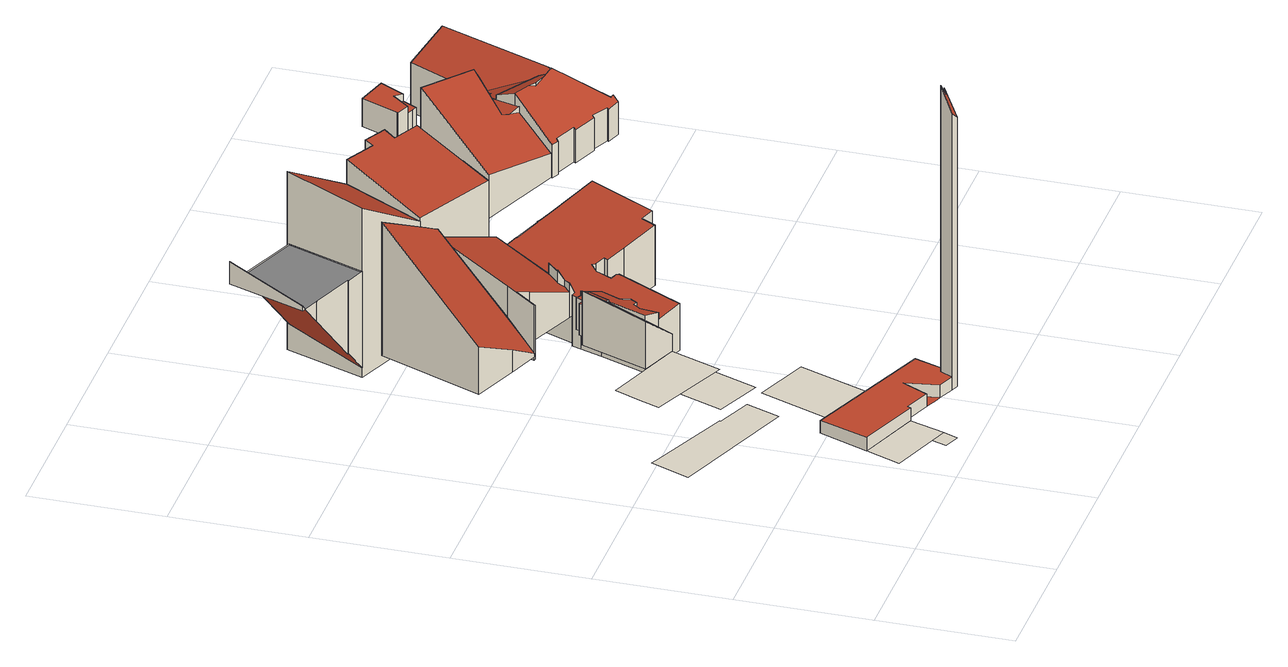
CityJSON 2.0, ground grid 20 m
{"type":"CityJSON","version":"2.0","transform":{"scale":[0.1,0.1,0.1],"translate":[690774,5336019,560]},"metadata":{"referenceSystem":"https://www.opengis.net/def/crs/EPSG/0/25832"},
"CityObjects":{
"building1":{"type":"Building","attributes":{"area_m2":55.53,"max_x":690797.88,"max_y":5336030,"min_x":690786.38,"min_y":5336021.5,"rf_extrusion_mode":"skip","rf_force_lod11":false,"rf_h_ground":566.38,"rf_h_pc_98p":0,"rf_h_roof_50p":0,"rf_h_roof_70p":0,"rf_h_roof_max":0,"rf_h_roof_min":0,"rf_is_glass_roof":false,"rf_nodata_frac":0.928,"rf_nodata_r":0,"rf_pc_select":"_HIGHEST_YET_INSUFFICIENT_COVERAGE","rf_pc_year":2026,"rf_pointcloud_unusable":true,"rf_pt_density":8.5,"rf_roof_planes":0,"rf_roof_type":"no points","rf_success":true,"rf_t_run":0,"source_file":"690_5336.gml"},"geometry":[{"type":"MultiSurface","lod":"0","boundaries":[[[0,1,2,3]]]}]},
"building2":{"type":"Building","attributes":{"area_m2":118.25,"max_x":690795.81,"max_y":5336057,"min_x":690774.81,"min_y":5336044,"rf_extrusion_mode":"skip","rf_force_lod11":false,"rf_h_ground":566.38,"rf_h_pc_98p":0,"rf_h_roof_50p":0,"rf_h_roof_70p":0,"rf_h_roof_max":0,"rf_h_roof_min":0,"rf_is_glass_roof":false,"rf_nodata_frac":0.964,"rf_nodata_r":0,"rf_pc_select":"_HIGHEST_YET_INSUFFICIENT_COVERAGE","rf_pc_year":2026,"rf_pointcloud_unusable":true,"rf_pt_density":4,"rf_roof_planes":0,"rf_roof_type":"no points","rf_success":true,"rf_t_run":0,"source_file":"690_5336.gml"},"geometry":[{"type":"MultiSurface","lod":"0","boundaries":[[[4,5,6,7,8,9,10]]]}]},
"building3":{"type":"Building","attributes":{"area_m2":5.8,"max_x":690795.94,"max_y":5336022.5,"min_x":690792.81,"min_y":5336019,"rf_extrusion_mode":"skip","rf_force_lod11":false,"rf_h_ground":566.38,"rf_h_pc_98p":0,"rf_h_roof_50p":0,"rf_h_roof_70p":0,"rf_h_roof_max":0,"rf_h_roof_min":0,"rf_is_glass_roof":false,"rf_nodata_frac":0.958,"rf_nodata_r":0,"rf_pc_select":"_HIGHEST_YET_INSUFFICIENT_COVERAGE","rf_pc_year":2026,"rf_pointcloud_unusable":true,"rf_pt_density":4,"rf_roof_planes":0,"rf_roof_type":"no points","rf_success":true,"rf_t_run":0,"source_file":"690_5336.gml"},"geometry":[{"type":"MultiSurface","lod":"0","boundaries":[[[0,11,12,13]]]}]},
"building4":{"type":"Building","attributes":{"area_m2":101.1,"max_x":690793.38,"max_y":5336063.5,"min_x":690778.38,"min_y":5336051.5,"rf_extrusion_mode":"skip","rf_force_lod11":false,"rf_h_ground":574.53,"rf_h_pc_98p":0,"rf_h_roof_50p":0,"rf_h_roof_70p":0,"rf_h_roof_max":0,"rf_h_roof_min":0,"rf_is_glass_roof":false,"rf_nodata_frac":0.96,"rf_nodata_r":0,"rf_pc_select":"_HIGHEST_YET_INSUFFICIENT_COVERAGE","rf_pc_year":2026,"rf_pointcloud_unusable":true,"rf_pt_density":4,"rf_roof_planes":0,"rf_roof_type":"no points","rf_success":true,"rf_t_run":0,"source_file":"690_5336.gml"},"geometry":[{"type":"MultiSurface","lod":"0","boundaries":[[[14,15,16,17,18]]]}]},
"building5":{"type":"Building","attributes":{"area_m2":160.46,"max_x":690811.12,"max_y":5336037.5,"min_x":690788.38,"min_y":5336023,"rf_extrusion_mode":"standard","rf_force_lod11":false,"rf_h_ground":566.38,"rf_h_pc_98p":0,"rf_h_roof_50p":566.42,"rf_h_roof_70p":568.22,"rf_h_roof_max":568.28,"rf_h_roof_min":566.38,"rf_is_glass_roof":false,"rf_nodata_frac":0.744,"rf_nodata_r":0,"rf_pc_select":"_HIGHEST_YET_INSUFFICIENT_COVERAGE","rf_pc_year":2026,"rf_pointcloud_unusable":false,"rf_pt_density":145.51,"rf_ridgelines":0,"rf_rmse_lod22":2.37,"rf_roof_planes":6,"rf_roof_type":"slanted","rf_success":true,"rf_t_run":12,"rf_volume_lod22":387.48,"source_file":"690_5336.gml"},"children":["building5-1"]},
"building5-1":{"type":"BuildingPart","parents":["building5"],"geometry":[{"type":"Solid","lod":"2.2","boundaries":[[[[19,20,21,22,23,24,25,26,27,28,29]],[[30,19,29,31]],[[31,29,28,32]],[[32,28,27,33]],[[34,35,23,22,36]],[[37,38,39,40]],[[41,42,38,37]],[[40,39,35,34]],[[36,22,21,42,41]],[[42,21,20,43]],[[44,24,23,35]],[[45,46,24,44]],[[33,27,26,47]],[[47,26,46,45]],[[43,20,19,30]],[[36,41,37,40,34]],[[46,26,25,24]],[[43,30,31,32,33,47,45,44,35,39,38,42]]]],"semantics":{"surfaces":[{"type":"GroundSurface"},{"type":"WallSurface","on_footprint_edge":true},{"type":"WallSurface","on_footprint_edge":false},{"type":"RoofSurface","rf_azimuth":171.28,"rf_h_roof_50p":611.14,"rf_h_roof_70p":611.94,"rf_h_roof_max":613.03,"rf_h_roof_min":610.05,"rf_slope":62.39},{"type":"RoofSurface","rf_azimuth":356.77,"rf_h_roof_50p":566.42,"rf_h_roof_70p":568.32,"rf_h_roof_max":568.37,"rf_h_roof_min":566.37,"rf_slope":0.913},{"type":"RoofSurface","rf_azimuth":35.39,"rf_h_roof_50p":568.33,"rf_h_roof_70p":568.37,"rf_h_roof_max":613.03,"rf_h_roof_min":568.21,"rf_slope":1.19}],"values":[[0,1,1,1,1,2,2,2,1,1,1,2,1,2,1,3,4,5]]}}]},
"building6":{"type":"Building","attributes":{"area_m2":212.73,"max_x":690792.81,"max_y":5336096.5,"min_x":690774.56,"min_y":5336076.5,"rf_extrusion_mode":"standard","rf_force_lod11":false,"rf_h_ground":574.71,"rf_h_pc_98p":0,"rf_h_roof_50p":580.42,"rf_h_roof_70p":580.92,"rf_h_roof_max":581.58,"rf_h_roof_min":578.58,"rf_is_glass_roof":false,"rf_nodata_frac":0.926,"rf_nodata_r":0,"rf_pc_select":"_HIGHEST_YET_INSUFFICIENT_COVERAGE","rf_pc_year":2026,"rf_pointcloud_unusable":false,"rf_pt_density":8.76,"rf_ridgelines":0,"rf_rmse_lod22":0.446,"rf_roof_planes":2,"rf_roof_type":"slanted","rf_success":true,"rf_t_run":2,"rf_volume_lod22":2291.71,"source_file":"690_5336.gml"},"children":["building6-1"]},
"building6-1":{"type":"BuildingPart","parents":["building6"],"geometry":[{"type":"Solid","lod":"2.2","boundaries":[[[[48,49,50,51,52,53,54,55]],[[56,53,52,57]],[[58,54,53,56]],[[59,55,54,58]],[[60,49,48,61]],[[57,52,51,62]],[[62,51,50,63]],[[63,50,49,60]],[[61,48,55,59]],[[61,59,58,56,57,62,63,60]]]],"semantics":{"surfaces":[{"type":"GroundSurface"},{"type":"WallSurface","on_footprint_edge":true},{"type":"RoofSurface","rf_azimuth":166.67,"rf_h_roof_50p":585.75,"rf_h_roof_70p":588.44,"rf_h_roof_max":595.8,"rf_h_roof_min":575.95,"rf_slope":44.45}],"values":[[0,1,1,1,1,1,1,1,1,2]]}}]},
"building7":{"type":"Building","attributes":{"area_m2":65.28,"max_x":690797.19,"max_y":5336071,"min_x":690787.69,"min_y":5336059,"rf_extrusion_mode":"standard","rf_force_lod11":false,"rf_h_ground":574.58,"rf_h_pc_98p":0,"rf_h_roof_50p":577.58,"rf_h_roof_70p":578.33,"rf_h_roof_max":578.88,"rf_h_roof_min":576.47,"rf_is_glass_roof":false,"rf_nodata_frac":0.873,"rf_nodata_r":0,"rf_pc_select":"_HIGHEST_YET_INSUFFICIENT_COVERAGE","rf_pc_year":2026,"rf_pointcloud_unusable":false,"rf_pt_density":19.27,"rf_ridgelines":0,"rf_rmse_lod22":1.39,"rf_roof_planes":2,"rf_roof_type":"slanted","rf_success":true,"rf_t_run":2,"rf_volume_lod22":368.63,"source_file":"690_5336.gml"},"children":["building7-1"]},
"building7-1":{"type":"BuildingPart","parents":["building7"],"geometry":[{"type":"Solid","lod":"2.2","boundaries":[[[[64,65,66,67]],[[68,64,67,69]],[[69,67,66,70]],[[70,66,65,71]],[[71,65,64,68]],[[71,68,69,70]]]],"semantics":{"surfaces":[{"type":"GroundSurface"},{"type":"WallSurface","on_footprint_edge":true},{"type":"RoofSurface","rf_azimuth":118.06,"rf_h_roof_50p":580.33,"rf_h_roof_70p":581.33,"rf_h_roof_max":583.19,"rf_h_roof_min":577.36,"rf_slope":38.32}],"values":[[0,1,1,1,1,2]]}}]},
"building8":{"type":"Building","attributes":{"area_m2":98.35,"max_x":690802.12,"max_y":5336063,"min_x":690790.44,"min_y":5336048.5,"rf_extrusion_mode":"skip","rf_force_lod11":false,"rf_h_ground":568.28,"rf_h_pc_98p":0,"rf_h_roof_50p":0,"rf_h_roof_70p":0,"rf_h_roof_max":0,"rf_h_roof_min":0,"rf_is_glass_roof":false,"rf_nodata_frac":0.913,"rf_nodata_r":0,"rf_pc_select":"_HIGHEST_YET_INSUFFICIENT_COVERAGE","rf_pc_year":2026,"rf_pointcloud_unusable":true,"rf_pt_density":22.35,"rf_roof_planes":0,"rf_roof_type":"no planes","rf_success":true,"rf_t_run":0,"source_file":"690_5336.gml"},"geometry":[{"type":"MultiSurface","lod":"0","boundaries":[[[72,73,74,75]]]}]},
"building9":{"type":"Building","attributes":{"area_m2":113.41,"max_x":690807.62,"max_y":5336048,"min_x":690794.75,"min_y":5336033,"rf_extrusion_mode":"skip","rf_force_lod11":false,"rf_h_ground":566.38,"rf_h_pc_98p":0,"rf_h_roof_50p":0,"rf_h_roof_70p":0,"rf_h_roof_max":0,"rf_h_roof_min":0,"rf_is_glass_roof":false,"rf_nodata_frac":0.916,"rf_nodata_r":0,"rf_pc_select":"_HIGHEST_YET_INSUFFICIENT_COVERAGE","rf_pc_year":2026,"rf_pointcloud_unusable":true,"rf_pt_density":29.37,"rf_roof_planes":0,"rf_roof_type":"no planes","rf_success":true,"rf_t_run":0,"source_file":"690_5336.gml"},"geometry":[{"type":"MultiSurface","lod":"0","boundaries":[[[76,77,78,79]]]}]},
"building10":{"type":"Building","attributes":{"area_m2":12.14,"max_x":690798.31,"max_y":5336073,"min_x":690793.38,"min_y":5336069,"rf_extrusion_mode":"standard","rf_force_lod11":false,"rf_h_ground":574.53,"rf_h_pc_98p":0,"rf_h_roof_50p":578.88,"rf_h_roof_70p":578.92,"rf_h_roof_max":578.92,"rf_h_roof_min":578.72,"rf_is_glass_roof":false,"rf_nodata_frac":0.812,"rf_nodata_r":0,"rf_pc_select":"_HIGHEST_YET_INSUFFICIENT_COVERAGE","rf_pc_year":2026,"rf_pointcloud_unusable":false,"rf_pt_density":18.22,"rf_ridgelines":0,"rf_rmse_lod22":0.0781,"rf_roof_planes":1,"rf_roof_type":"slanted","rf_success":true,"rf_t_run":1,"rf_volume_lod22":56.22,"source_file":"690_5336.gml"},"children":["building10-1"]},
"building10-1":{"type":"BuildingPart","parents":["building10"],"geometry":[{"type":"Solid","lod":"2.2","boundaries":[[[[80,81,82,83,84,85]],[[86,80,85,87]],[[87,85,84,88]],[[88,84,83,89]],[[89,83,82,90]],[[90,82,81,91]],[[91,81,80,86]],[[91,86,87,88,89,90]]]],"semantics":{"surfaces":[{"type":"GroundSurface"},{"type":"WallSurface","on_footprint_edge":true},{"type":"RoofSurface","rf_azimuth":136.53,"rf_h_roof_50p":579.21,"rf_h_roof_70p":579.33,"rf_h_roof_max":579.51,"rf_h_roof_min":578.87,"rf_slope":9.34}],"values":[[0,1,1,1,1,1,1,2]]}}]},
"building11":{"type":"Building","attributes":{"area_m2":177.84,"max_x":690805,"max_y":5336092,"min_x":690786.44,"min_y":5336074.5,"rf_extrusion_mode":"standard","rf_force_lod11":false,"rf_h_ground":574.22,"rf_h_pc_98p":0,"rf_h_roof_50p":579.03,"rf_h_roof_70p":579.72,"rf_h_roof_max":580.33,"rf_h_roof_min":578.47,"rf_h_roof_ridge":578.77,"rf_is_glass_roof":false,"rf_nodata_frac":0.768,"rf_nodata_r":0,"rf_pc_select":"_HIGHEST_YET_INSUFFICIENT_COVERAGE","rf_pc_year":2026,"rf_pointcloud_unusable":false,"rf_pt_density":69.72,"rf_ridgelines":1,"rf_rmse_lod22":1.86,"rf_roof_planes":11,"rf_roof_type":"slanted","rf_success":true,"rf_t_run":11,"rf_volume_lod22":1481.43,"source_file":"690_5336.gml"},"children":["building11-1"]},
"building11-1":{"type":"BuildingPart","parents":["building11"],"geometry":[{"type":"Solid","lod":"2.2","boundaries":[[[[92,93,94,95,96,97,98,99,100,101]],[[102,92,101,103]],[[103,101,100,104]],[[105,98,97,106]],[[107,99,98,105]],[[108,94,93,109,110]],[[104,100,99,107]],[[111,112,95,94,108]],[[106,97,96,113]],[[113,96,95,112]],[[114,115,116,117]],[[110,109,115,114]],[[118,119,112,111]],[[117,116,119,118]],[[109,93,92,102]],[[117,118,111,108,110,114]],[[109,102,103,104,107,105,106,113,112,119,116,115]]]],"semantics":{"surfaces":[{"type":"GroundSurface"},{"type":"WallSurface","on_footprint_edge":true},{"type":"WallSurface","on_footprint_edge":false},{"type":"RoofSurface","rf_azimuth":133.46,"rf_h_roof_50p":579.42,"rf_h_roof_70p":580.01,"rf_h_roof_max":580.7,"rf_h_roof_min":578.06,"rf_slope":62.5},{"type":"RoofSurface","rf_azimuth":142.9,"rf_h_roof_50p":582.7,"rf_h_roof_70p":583.91,"rf_h_roof_max":587.51,"rf_h_roof_min":578.31,"rf_slope":28.73}],"values":[[0,1,1,1,1,1,1,1,1,1,2,2,2,2,1,3,4]]}}]},
"building12":{"type":"Building","attributes":{"area_m2":165.88,"max_x":690801.81,"max_y":5336120.5,"min_x":690784.88,"min_y":5336104,"rf_extrusion_mode":"standard","rf_force_lod11":false,"rf_h_ground":577.53,"rf_h_pc_98p":0,"rf_h_roof_50p":0,"rf_h_roof_70p":0,"rf_h_roof_max":0,"rf_h_roof_min":0,"rf_is_glass_roof":false,"rf_nodata_frac":0.901,"rf_nodata_r":0,"rf_pc_select":"_HIGHEST_YET_INSUFFICIENT_COVERAGE","rf_pc_year":2026,"rf_pointcloud_unusable":false,"rf_pt_density":41.33,"rf_ridgelines":0,"rf_rmse_lod22":1.76,"rf_roof_planes":1,"rf_roof_type":"slanted","rf_success":true,"rf_t_run":2,"rf_volume_lod22":-978.15,"source_file":"690_5336.gml"},"children":["building12-1"]},
"building12-1":{"type":"BuildingPart","parents":["building12"],"geometry":[{"type":"MultiSurface","lod":"2.2","boundaries":[[[120,121,122,123,124,125,126]],[[120,127,128,121]],[[129,122,130]],[[121,128,130]],[[131,123,122,129]],[[132,124,133]],[[123,131,133]],[[126,134,127,120]],[[125,135,134,126]],[[124,132,135,125]],[[135,132,133,131,129,130,128,127,134]]],"semantics":{"surfaces":[{"type":"GroundSurface"},{"type":"WallSurface","on_footprint_edge":true},{"type":"RoofSurface","rf_azimuth":120.88,"rf_h_roof_50p":571.81,"rf_h_roof_70p":575.05,"rf_h_roof_max":581.15,"rf_h_roof_min":562.49,"rf_slope":50.42}],"values":[0,1,1,1,1,1,1,1,1,1,2]}}]},
"building13":{"type":"Building","attributes":{"area_m2":359.8,"max_x":690824.88,"max_y":5336087.5,"min_x":690795,"min_y":5336060.5,"rf_extrusion_mode":"standard","rf_force_lod11":false,"rf_h_ground":569.47,"rf_h_pc_98p":0,"rf_h_roof_50p":578.22,"rf_h_roof_70p":578.47,"rf_h_roof_max":579.67,"rf_h_roof_min":577.53,"rf_is_glass_roof":false,"rf_nodata_frac":0.707,"rf_nodata_r":0,"rf_pc_select":"_HIGHEST_YET_INSUFFICIENT_COVERAGE","rf_pc_year":2026,"rf_pointcloud_unusable":false,"rf_pt_density":56.55,"rf_ridgelines":0,"rf_rmse_lod22":1.1,"rf_roof_planes":23,"rf_roof_type":"slanted","rf_success":true,"rf_t_run":25,"rf_volume_lod22":3284.11,"source_file":"690_5336.gml"},"children":["building13-1"]},
"building13-1":{"type":"BuildingPart","parents":["building13"],"geometry":[{"type":"Solid","lod":"2.2","boundaries":[[[[136,137,138,139,140,141,142,143,144,145,146,147,148,149,150,151,152,153,154,155,156,157,158,159,160,161,162]],[[163,140,139,164]],[[165,141,140,163]],[[166,148,147,167]],[[168,149,148,166]],[[169,145,144,170]],[[171,146,145,169]],[[167,147,146,171]],[[172,143,142,173]],[[173,142,141,165]],[[170,144,143,172]],[[174,157,156,175]],[[176,177,178,179]],[[180,160,159,181]],[[181,159,158,182]],[[175,156,155,183]],[[183,155,154,184]],[[184,154,153,185]],[[185,153,152,186]],[[187,161,160,180]],[[188,150,149,168]],[[189,151,150,188]],[[186,152,151,189]],[[179,178,190,191]],[[192,137,136,193]],[[164,139,138,190]],[[182,158,157,174]],[[191,190,138,137,192]],[[194,195,196,197]],[[197,196,198,199]],[[195,162,161,187]],[[193,136,162,195,194]],[[199,198,200,201]],[[201,200,202,203]],[[203,202,177,176]],[[203,176,179,191,192,193,194,197,199,201]],[[177,202,200,198,196,195,187,180,181,182,174,175,183,184,185,186,189,188,168,166,167,171,169,170,172,173,165,163,164,190,178]]]],"semantics":{"surfaces":[{"type":"GroundSurface"},{"type":"WallSurface","on_footprint_edge":true},{"type":"WallSurface","on_footprint_edge":false},{"type":"RoofSurface","rf_azimuth":110.72,"rf_h_roof_50p":578.17,"rf_h_roof_70p":578.36,"rf_h_roof_max":578.65,"rf_h_roof_min":577.37,"rf_slope":16.61},{"type":"RoofSurface","rf_azimuth":237.21,"rf_h_roof_50p":578.8,"rf_h_roof_70p":579.18,"rf_h_roof_max":580.31,"rf_h_roof_min":576.63,"rf_slope":6.6}],"values":[[0,1,1,1,1,1,1,1,1,1,1,1,2,1,1,1,1,1,1,1,1,1,1,2,1,1,1,1,2,2,1,1,2,2,2,3,4]]}}]},
"building14":{"type":"Building","attributes":{"area_m2":167.84,"max_x":690814.25,"max_y":5336116,"min_x":690797.38,"min_y":5336099.5,"rf_extrusion_mode":"standard","rf_force_lod11":false,"rf_h_ground":560.78,"rf_h_pc_98p":0,"rf_h_roof_50p":0,"rf_h_roof_70p":0,"rf_h_roof_max":0,"rf_h_roof_min":0,"rf_is_glass_roof":false,"rf_nodata_frac":0.859,"rf_nodata_r":0,"rf_pc_select":"_HIGHEST_YET_INSUFFICIENT_COVERAGE","rf_pc_year":2026,"rf_pointcloud_unusable":false,"rf_pt_density":41.39,"rf_ridgelines":0,"rf_rmse_lod22":3.51,"rf_roof_planes":3,"rf_roof_type":"slanted","rf_success":true,"rf_t_run":3,"rf_volume_lod22":3903.32,"source_file":"690_5336.gml"},"children":["building14-1"]},
"building14-1":{"type":"BuildingPart","parents":["building14"],"geometry":[{"type":"Solid","lod":"2.2","boundaries":[[[[204,205,206,207]],[[208,205,204,209]],[[209,204,207,210]],[[211,206,205,208]],[[210,207,206,211]],[[210,211,208,209]]]],"semantics":{"surfaces":[{"type":"GroundSurface"},{"type":"WallSurface","on_footprint_edge":true},{"type":"RoofSurface","rf_azimuth":120.8,"rf_h_roof_50p":584.13,"rf_h_roof_70p":585.81,"rf_h_roof_max":588.97,"rf_h_roof_min":579.41,"rf_slope":32.11}],"values":[[0,1,1,1,1,2]]}}]},
"building15":{"type":"Building","attributes":{"area_m2":195.93,"max_x":690828.19,"max_y":5336111,"min_x":690809.56,"min_y":5336094,"rf_extrusion_mode":"standard","rf_force_lod11":false,"rf_h_ground":568.88,"rf_h_pc_98p":0,"rf_h_roof_50p":0,"rf_h_roof_70p":0,"rf_h_roof_max":0,"rf_h_roof_min":0,"rf_is_glass_roof":false,"rf_nodata_frac":0.841,"rf_nodata_r":0,"rf_pc_select":"_HIGHEST_YET_INSUFFICIENT_COVERAGE","rf_pc_year":2026,"rf_pointcloud_unusable":false,"rf_pt_density":23.46,"rf_ridgelines":0,"rf_rmse_lod22":1.28,"rf_roof_planes":6,"rf_roof_type":"slanted","rf_success":true,"rf_t_run":4,"rf_volume_lod22":2494.42,"source_file":"690_5336.gml"},"children":["building15-1"]},
"building15-1":{"type":"BuildingPart","parents":["building15"],"geometry":[{"type":"Solid","lod":"2.2","boundaries":[[[[212,213,214,215,216,217,218,219]],[[220,218,217,221]],[[222,219,218,220]],[[221,217,216,223]],[[223,216,215,224]],[[225,213,212,226]],[[224,215,214,227]],[[227,214,213,225]],[[226,212,219,222]],[[226,222,220,221,223,224,227,225]]]],"semantics":{"surfaces":[{"type":"GroundSurface"},{"type":"WallSurface","on_footprint_edge":true},{"type":"RoofSurface","rf_azimuth":188.04,"rf_h_roof_50p":581.69,"rf_h_roof_70p":582.62,"rf_h_roof_max":584.48,"rf_h_roof_min":578.86,"rf_slope":20.1}],"values":[[0,1,1,1,1,1,1,1,1,2]]}}]},
"building16":{"type":"Building","attributes":{"area_m2":160.98,"max_x":690840.81,"max_y":5336104.5,"min_x":690823.75,"min_y":5336088.5,"rf_extrusion_mode":"standard","rf_force_lod11":false,"rf_h_ground":572.72,"rf_h_pc_98p":0,"rf_h_roof_50p":581.28,"rf_h_roof_70p":581.38,"rf_h_roof_max":581.78,"rf_h_roof_min":577.22,"rf_h_roof_ridge":581.19,"rf_is_glass_roof":false,"rf_nodata_frac":0.585,"rf_nodata_r":0,"rf_pc_select":"_HIGHEST_YET_INSUFFICIENT_COVERAGE","rf_pc_year":2026,"rf_pointcloud_unusable":false,"rf_pt_density":83.33,"rf_ridgelines":1,"rf_rmse_lod22":3.05,"rf_roof_planes":15,"rf_roof_type":"slanted","rf_success":true,"rf_t_run":13,"rf_volume_lod22":1591.89,"source_file":"690_5336.gml"},"children":["building16-1"]},
"building16-1":{"type":"BuildingPart","parents":["building16"],"geometry":[{"type":"Solid","lod":"2.2","boundaries":[[[[228,229,230,231,232,233,234]],[[235,231,230,236]],[[236,230,229,237]],[[238,228,234,239]],[[240,235,241,242]],[[239,234,233,243]],[[244,245,246]],[[247,248,246]],[[243,233,232,244]],[[245,244,232,231,235,240]],[[248,247,242,249]],[[250,237,229,228,238]],[[249,242,241,237,250]],[[242,247,246,245,240]],[[249,250,238,239,243,244,246,248]],[[237,241,235,236]]]],"semantics":{"surfaces":[{"type":"GroundSurface"},{"type":"WallSurface","on_footprint_edge":true},{"type":"WallSurface","on_footprint_edge":false},{"type":"RoofSurface","rf_azimuth":311.65,"rf_h_roof_50p":581.55,"rf_h_roof_70p":581.67,"rf_h_roof_max":585.79,"rf_h_roof_min":581.26,"rf_slope":9.71},{"type":"RoofSurface","rf_azimuth":186.1,"rf_h_roof_50p":582.84,"rf_h_roof_70p":585.02,"rf_h_roof_max":589.17,"rf_h_roof_min":577.04,"rf_slope":40.45},{"type":"RoofSurface","rf_azimuth":340.68,"rf_h_roof_50p":580.81,"rf_h_roof_70p":580.93,"rf_h_roof_max":581.39,"rf_h_roof_min":580.56,"rf_slope":21.03}],"values":[[0,1,1,1,2,1,2,2,1,1,2,1,2,3,4,5]]}}]},
"building17":{"type":"Building","attributes":{"area_m2":28.83,"max_x":690843.75,"max_y":5336116,"min_x":690836.75,"min_y":5336109,"rf_extrusion_mode":"standard","rf_force_lod11":false,"rf_h_ground":574.88,"rf_h_pc_98p":0,"rf_h_roof_50p":578.22,"rf_h_roof_70p":579.28,"rf_h_roof_max":579.28,"rf_h_roof_min":578.17,"rf_is_glass_roof":false,"rf_nodata_frac":0.579,"rf_nodata_r":0,"rf_pc_select":"_HIGHEST_YET_INSUFFICIENT_COVERAGE","rf_pc_year":2026,"rf_pointcloud_unusable":false,"rf_pt_density":69.58,"rf_ridgelines":0,"rf_rmse_lod22":0.374,"rf_roof_planes":3,"rf_roof_type":"multiple horizontal","rf_success":true,"rf_t_run":5,"rf_volume_lod22":121.96,"source_file":"690_5336.gml"},"children":["building17-1"]},
"building17-1":{"type":"BuildingPart","parents":["building17"],"geometry":[{"type":"Solid","lod":"2.2","boundaries":[[[[251,252,253,254,255,256,257,258]],[[259,251,258,260]],[[261,262,263,264]],[[265,266,262,261]],[[267,253,252,263]],[[268,257,256,269]],[[260,258,257,268]],[[269,256,255,266,265]],[[270,254,253,267]],[[266,255,254,270]],[[264,263,252,251,259]],[[266,270,267,263,262]],[[264,259,260,268,269,265,261]]]],"semantics":{"surfaces":[{"type":"GroundSurface"},{"type":"WallSurface","on_footprint_edge":true},{"type":"WallSurface","on_footprint_edge":false},{"type":"RoofSurface","rf_azimuth":10.29,"rf_h_roof_50p":578.23,"rf_h_roof_70p":578.23,"rf_h_roof_max":579.28,"rf_h_roof_min":578.21,"rf_slope":0.664},{"type":"RoofSurface","rf_azimuth":90,"rf_h_roof_50p":579.28,"rf_h_roof_70p":579.28,"rf_h_roof_max":579.28,"rf_h_roof_min":579.28,"rf_slope":0}],"values":[[0,1,2,2,1,1,1,1,1,1,1,3,4]]}}]},
"building18":{"type":"Building","attributes":{"area_m2":337.88,"max_x":690859.69,"max_y":5336112,"min_x":690836.62,"min_y":5336083,"rf_extrusion_mode":"standard","rf_force_lod11":false,"rf_h_ground":572.67,"rf_h_pc_98p":0,"rf_h_roof_50p":581.62,"rf_h_roof_70p":582.38,"rf_h_roof_max":583.53,"rf_h_roof_min":578.38,"rf_h_roof_ridge":583.6,"rf_is_glass_roof":false,"rf_nodata_frac":0.00074,"rf_nodata_r":0,"rf_pc_select":"PREFERRED_AND_LATEST","rf_pc_year":2026,"rf_pointcloud_unusable":false,"rf_pt_density":1197.84,"rf_ridgelines":8,"rf_rmse_lod22":1.48,"rf_roof_planes":36,"rf_roof_type":"slanted","rf_success":true,"rf_t_run":176,"rf_volume_lod22":2909.68,"source_file":"690_5336.gml"},"children":["building18-1"]},
"building18-1":{"type":"BuildingPart","parents":["building18"],"geometry":[{"type":"Solid","lod":"2.2","boundaries":[[[[271,272,273,274,275,276,277,278,230,279,280,281,282,283,284,285,286,287,288,289,290,291,292,293,294,295,296,297,298]],[[299,300,278,277,301]],[[302,285,284,303]],[[304,286,285,302]],[[303,284,283,305]],[[306,282,281,307]],[[305,283,282,306]],[[308,309,310]],[[311,272,271,312]],[[312,271,298,313]],[[314,279,230,315]],[[316,280,279,314]],[[317,276,275,318]],[[318,275,274,319]],[[319,274,273,320]],[[315,230,278,300]],[[320,273,272,311]],[[321,296,295,322]],[[313,298,297,323]],[[324,325,326]],[[322,295,294,325,324]],[[327,328,307,329]],[[323,297,296,321]],[[330,291,290,331]],[[331,290,289,332]],[[333,293,292,334]],[[334,292,291,330]],[[332,289,288,335]],[[336,337,338,339,340]],[[309,308,337,336]],[[335,288,287,341]],[[342,343,300,299]],[[341,287,286,304]],[[325,294,293,333]],[[301,277,276,317]],[[329,307,281,280,316,344]],[[344,316,328,327]],[[345,346,347]],[[340,339,348]],[[346,345,348]],[[339,338,343,342]],[[336,326,325,333,334,330,331,332,335,341,304,302,303,305,310,309]],[[340,348,345,347,301,317,318,319,320,311,312,313,323,321,322,324,326,336]],[[344,327,329]],[[328,316,314,315,300,343]],[[339,342,299,301,347,346,348]],[[343,338,337,308,310,305,306,307,328]]]],"semantics":{"surfaces":[{"type":"GroundSurface"},{"type":"WallSurface","on_footprint_edge":true},{"type":"WallSurface","on_footprint_edge":false},{"type":"RoofSurface","rf_azimuth":111.44,"rf_h_roof_50p":580.82,"rf_h_roof_70p":581.93,"rf_h_roof_max":583.77,"rf_h_roof_min":577.63,"rf_slope":42.13},{"type":"RoofSurface","rf_azimuth":200.44,"rf_h_roof_50p":580.6,"rf_h_roof_70p":581.76,"rf_h_roof_max":583.9,"rf_h_roof_min":577.98,"rf_slope":41.81},{"type":"RoofSurface","rf_azimuth":148.66,"rf_h_roof_50p":581.28,"rf_h_roof_70p":581.28,"rf_h_roof_max":581.56,"rf_h_roof_min":581.28,"rf_slope":47.03},{"type":"RoofSurface","rf_azimuth":19.24,"rf_h_roof_50p":581.56,"rf_h_roof_70p":581.83,"rf_h_roof_max":582.85,"rf_h_roof_min":580.59,"rf_slope":19.22},{"type":"RoofSurface","rf_azimuth":26.71,"rf_h_roof_50p":583.04,"rf_h_roof_70p":583.23,"rf_h_roof_max":583.86,"rf_h_roof_min":582.28,"rf_slope":23.09},{"type":"RoofSurface","rf_azimuth":291.08,"rf_h_roof_50p":582.07,"rf_h_roof_70p":582.68,"rf_h_roof_max":583.9,"rf_h_roof_min":580.13,"rf_slope":25.41}],"values":[[0,1,1,1,1,1,1,2,1,1,1,1,1,1,1,1,1,1,1,2,1,2,1,1,1,1,1,1,2,2,1,2,1,1,1,1,2,2,2,2,2,3,4,5,6,7,8]]}}]}
},
"vertices":[
[220,24,64],[238,76,64],[144,110,64],[124,59,64],
[8,324,64],[199,251,64],[218,301,64],[164,323,64],[165,325,64],[44,376,64],[31,382,64],
[196,33,64],[188,11,64],[211,2,64],
[44,376,145],[165,325,145],[194,400,145],[72,445,145],[55,405,145],
[173,185,64],[371,108,64],[354,62,64],[345,41,64],[334,45,64],[309,55,64],[302,57,64],[281,66,64],[241,81,64],[239,76,64],[144,111,64],[173,185,83],[144,111,85],[239,76,84],[241,81,84],[334,45,498],[334,45,84],[345,41,487],[350,55,512],[350,55,83],[346,65,83],[346,65,533],[354,62,525],[354,62,83],[371,108,82],[309,55,84],[302,105,83],[302,105,63],[281,66,84],
[71,775,147],[163,740,147],[183,732,147],[188,730,147],[143,619,147],[124,575,147],[78,592,147],[6,619,147],[124,575,153],[143,619,192],[78,592,181],[6,619,222],[163,740,302],[71,775,357],[188,730,287],[183,732,290],
[194,400,146],[137,421,146],[175,522,146],[232,501,146],[194,400,173],[232,501,184],[175,522,231],[137,421,220],
[235,294,83],[281,415,83],[210,442,83],[164,323,83],
[291,139,64],[336,259,64],[254,291,64],[208,171,64],
[232,501,145],[194,515,145],[201,534,145],[211,531,145],[215,542,145],[243,532,145],[232,501,188],[243,532,190],[215,542,195],[211,531,194],[201,534,195],[194,515,194],
[310,683,142],[276,599,142],[259,557,142],[248,561,142],[165,594,142],[139,604,142],[126,574,142],[124,575,142],[143,619,142],[188,730,142],[310,683,214],[188,730,275],[143,619,241],[126,574,227],[139,604,236],[124,575,228],[259,557,175],[276,599,189],[276,599,206],[248,561,196],[248,561,181],[165,594,223],[263,583,203],[263,583,186],[259,581,187],[259,581,207],[261,572,191],[261,572,181],
[205,862,175],[140,887,175],[109,898,175],[152,1014,175],[278,966,175],[234,850,175],[205,861,175],[205,862,60],[140,887,143],[109,898,183],[115,896,175],[152,1014,210],[278,966,49],[179,1004,175],[205,861,60],[234,850,23],
[210,443,95],[236,512,95],[248,545,95],[253,559,95],[259,557,95],[310,683,95],[352,667,95],[352,666,95],[395,649,95],[396,650,95],[401,647,95],[423,638,95],[509,605,95],[471,509,95],[449,517,95],[440,496,95],[376,522,95],[344,535,95],[347,541,95],[330,548,95],[327,553,95],[315,543,95],[306,519,95],[316,515,95],[318,511,95],[281,415,95],[237,432,95],[259,557,176],[253,559,175],[310,683,189],[509,605,203],[423,638,197],[471,509,193],[396,650,195],[395,649,195],[401,647,195],[352,666,192],[352,667,192],[315,543,180],[327,553,182],[255,492,178],[255,492,171],[270,522,175],[270,522,177],[318,511,179],[316,515,179],[306,519,178],[330,548,182],[347,541,183],[344,535,183],[376,522,185],[281,415,169],[449,517,192],[440,496,190],[248,545,174],[248,545,186],[236,512,186],[210,443,186],[237,432,177],[237,432,166],[235,458,167],[235,458,180],[247,470,169],[247,470,178],[258,469,170],[258,469,175],[266,480,172],[266,480,174],
[355,803,8],[234,850,8],[279,969,8],[403,921,8],[234,850,274],[355,803,193],[403,921,206],[279,969,288],
[497,748,89],[355,803,89],[403,921,89],[457,900,89],[461,912,89],[501,896,89],[494,880,89],[542,862,89],[494,880,234],[501,896,241],[542,862,230],[461,912,244],[457,900,240],[355,803,199],[497,748,187],[403,921,245],
[539,856,127],[650,813,127],[668,806,127],[664,794,127],[647,748,127],[627,697,127],[497,748,127],[664,794,213],[668,806,209],[650,813,204],[539,856,292],[497,748,196],[664,794,216],[644,804,207],[644,804,212],[627,697,165],[647,748,210],[647,748,219],[630,756,216],[617,764,213],[617,764,220],[644,804,257],[650,813,265],
[698,958,149],[678,921,149],[666,899,149],[658,902,149],[648,906,149],[627,913,149],[628,915,149],[651,971,149],[698,958,193],[651,971,193],[669,932,193],[669,932,182],[678,921,182],[678,921,193],[648,906,193],[648,906,182],[666,899,182],[628,915,193],[627,913,193],[658,902,182],
[713,661,127],[674,676,127],[675,679,127],[639,693,127],[637,690,127],[626,695,127],[649,755,127],[660,784,127],[685,799,127],[687,805,127],[695,822,127],[743,929,127],[800,901,127],[855,875,127],[857,874,127],[855,869,127],[847,872,127],[814,789,127],[816,788,127],[799,745,127],[801,745,127],[766,657,127],[770,655,127],[767,650,127],[764,642,127],[742,649,127],[742,651,127],[714,664,127],[660,784,224],[660,784,218],[649,755,237],[857,874,178],[855,875,180],[855,869,178],[800,901,235],[743,929,205],[695,822,202],[731,728,234],[731,728,236],[734,732,235],[674,676,179],[713,661,178],[714,664,181],[685,799,210],[668,806,210],[687,805,208],[626,695,179],[637,690,179],[639,693,182],[675,679,182],[742,649,177],[764,642,178],[742,651,179],[767,650,186],[767,650,179],[761,652,186],[698,810,209],[698,810,205],[695,822,222],[801,745,182],[799,745,184],[816,788,184],[770,655,179],[766,657,182],[814,789,186],[728,726,238],[728,726,233],[721,728,230],[721,728,233],[721,728,237],[847,872,186],[718,741,229],[718,741,226],[687,805,210],[685,736,232],[685,736,237],[678,743,236],[707,731,235]
]}
